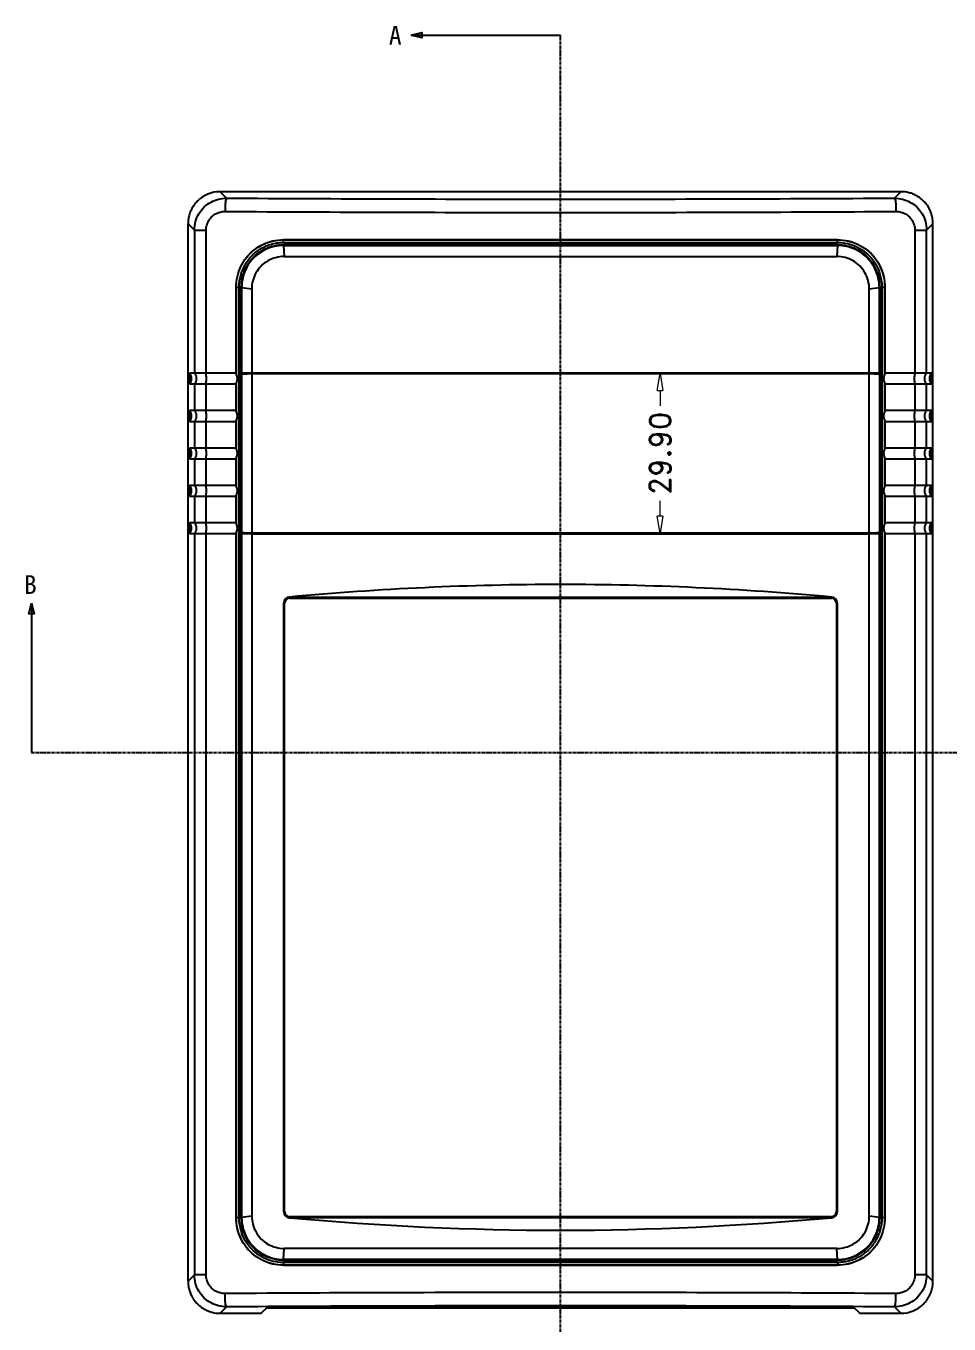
# Model space of a CAD drawing. Header units: inches. Extents: x 1964 to 3446, y -1690 to -1141.
# Drawn here: x 3143.9 to 3316.8, y -1471 to -1228 of the extents above; entities that cross this region are included whole.
import ezdxf

# ---------------------------------------------------------------- set-up
doc = ezdxf.new("R2010")
doc.units = ezdxf.units.IN
doc.header["$MEASUREMENT"] = 0
doc.linetypes.add('PHANTOM', pattern=[0.8, 0.45, -0.05, 0.1, -0.05, 0.1, -0.05])
doc.layers.get('0').update_dxf_attribs({"linetype": 'CONTINUOUS'})
doc.layers.get('Defpoints').update_dxf_attribs({"linetype": 'CONTINUOUS'})
doc.layers.add('DEFAULT_3', color=7, linetype='PHANTOM')
doc.layers.add('dim', color=3, linetype='CONTINUOUS', lineweight=9)
doc.styles.add('ROMAND', font='romand.shx', dxfattribs={"bigfont": 'gbcbig.shx'})
doc.dimstyles.new('YanXiu', dxfattribs={"dimtxt": 2.5, "dimasz": 2.2, "dimexe": 1, "dimexo": 0, "dimgap": 0.66, "dimtad": 0, "dimzin": 0, "dimdsep": 46, "dimtxsty": 'ROMAND', "dimblk": 'CLOSEDBLANK', "dimcen": 0, "dimclrd": 3, "dimclre": 3, "dimclrt": 7, "dimadec": 0, "dimazin": 0, "dimtfac": 1, "dimtdec": 4, "dimtofl": 0, "dimtmove": 0, "dimatfit": 3, "dimldrblk": 'CLOSEDBLANK', "dimfxl": 0, "dimtolj": 1, "dimtzin": 0, "dimlwd": 0, "dimlwe": 0, "dimarcsym": 0})

# ---------------------------------------------------------------- blocks, each defined once
blk = doc.blocks.new('_ClosedBlank')
at = {"color": 0, "linetype": 'ByBlock', "lineweight": -2}
for p, q in [((-1, 0.167), (0, 0)), ((-1, 0.167), (-1, -0.167)), ((0, 0), (-1, -0.167))]:
    blk.add_line(p, q, dxfattribs=at)
blk = doc.blocks.new('*D40')
at = {"layer": 'Defpoints', "color": 0}
for p in [(3272.91, -1293.05), (3262.65, -1322.95), (3272.91, -1322.95)]:
    blk.add_point(p, dxfattribs=at)
at = {"layer": 'dim', "color": 3, "lineweight": 5}
for p, q in [((3272.91, -1293.05), (3261.85, -1293.05)), ((3262.65, -1296.25), (3262.65, -1299.1)), ((3262.65, -1319.75), (3262.65, -1316.89)), ((3272.91, -1322.95), (3261.85, -1322.95))]:
    blk.add_line(p, q, dxfattribs=at)
at = {"layer": 'dim', "color": 3, "lineweight": 5, "xscale": 3.2, "yscale": 3.2, "zscale": 3.2}
for p, rotation in [((3262.65, -1293.05), 90), ((3262.65, -1322.95), 270)]:
    blk.add_blockref('_ClosedBlank', p, dxfattribs=dict(at, rotation=rotation))
at = {"layer": 'dim', "color": 7, "insert": (3262.65, -1308), "char_height": 4, "attachment_point": 5, "rotation": 90, "style": 'ROMAND'}
blk.add_mtext('29.90', dxfattribs=at)

msp = doc.modelspace()

# ---------------------------------------------------------------- linework, layer by layer
at = {"color": 7, "linetype": 'Continuous'}
for p, q in [((3216.056, -1229.719), (3243.996, -1229.719)), ((3307.755, -1258.996), (3180.238, -1258.996)), ((3180.238, -1258.996), (3181.446, -1260.204)), ((3306.547, -1260.204), (3307.755, -1258.996)), ((3175.432, -1266.173), (3174.246, -1264.988)), ((3174.246, -1462.996), (3174.246, -1264.996)), ((3175.432, -1266.173), (3177.627, -1266.173)), ((3175.432, -1266.173), (3175.432, -1292.996)), ((3177.627, -1292.996), (3177.627, -1266.173)), ((3310.366, -1266.173), (3312.561, -1266.173)), ((3310.366, -1266.173), (3310.366, -1292.996)), ((3313.746, -1264.988), (3312.561, -1266.173)), ((3312.561, -1292.996), (3312.561, -1266.173)), ((3313.746, -1463.004), (3313.746, -1264.988)), ((3192.103, -1268.011), (3192.094, -1267.996)), ((3243.995, -1267.996), (3192.096, -1267.996)), ((3192.103, -1268.011), (3243.995, -1268.011)), ((3192.142, -1268.503), (3295.851, -1268.503)), ((3295.897, -1267.996), (3243.995, -1267.996)), ((3243.995, -1268.011), (3295.89, -1268.011)), ((3295.899, -1267.996), (3295.89, -1268.011)), ((3192.094, -1268.996), (3192.142, -1268.907)), ((3192.094, -1268.996), (3243.995, -1268.996)), ((3192.094, -1268.996), (3192.128, -1269.084)), ((3192.128, -1269.084), (3243.995, -1269.084)), ((3192.128, -1269.084), (3192.228, -1271.148)), ((3243.995, -1268.908), (3192.14, -1268.908)), ((3295.853, -1268.908), (3243.995, -1268.908)), ((3243.995, -1268.996), (3295.899, -1268.996)), ((3243.995, -1269.084), (3295.865, -1269.084)), ((3295.865, -1269.084), (3295.765, -1271.148)), ((3295.851, -1268.907), (3295.899, -1268.996)), ((3295.865, -1269.084), (3295.899, -1268.996)), ((3192.233, -1271.148), (3295.76, -1271.148)), ((3183.246, -1276.884), (3183.806, -1276.884)), ((3183.246, -1292.996), (3183.246, -1276.884)), ((3183.271, -1276.884), (3183.271, -1293.096)), ((3183.806, -1451.107), (3183.806, -1276.884)), ((3184.213, -1276.884), (3184.246, -1276.884)), ((3184.213, -1322.996), (3184.213, -1276.884)), ((3184.28, -1276.973), (3184.246, -1276.884)), ((3186.163, -1277.237), (3184.28, -1276.973)), ((3184.28, -1276.973), (3184.28, -1292.978)), ((3186.163, -1277.237), (3186.163, -1292.959)), ((3303.713, -1276.973), (3301.823, -1277.238)), ((3301.823, -1292.959), (3301.823, -1277.238)), ((3303.746, -1276.884), (3303.713, -1276.973)), ((3303.713, -1292.979), (3303.713, -1276.973)), ((3303.746, -1276.884), (3303.78, -1276.884)), ((3303.78, -1276.884), (3303.78, -1322.996)), ((3304.187, -1276.884), (3304.746, -1276.884)), ((3304.187, -1276.884), (3304.187, -1451.107)), ((3304.722, -1293.096), (3304.722, -1276.884)), ((3304.746, -1276.884), (3304.746, -1292.996)), ((3183.246, -1292.996), (3174.509, -1292.996)), ((3174.509, -1294.996), (3183.246, -1294.996)), ((3175.432, -1294.996), (3175.432, -1299.996)), ((3177.627, -1299.996), (3177.627, -1294.996)), ((3183.246, -1299.996), (3183.246, -1294.996)), ((3183.271, -1294.895), (3183.271, -1300.096)), ((3184.213, -1293.178), (3184.28, -1293.125)), ((3186.163, -1292.996), (3184.28, -1292.996)), ((3184.28, -1293.125), (3184.28, -1322.867)), ((3186.387, -1292.996), (3186.163, -1292.996)), ((3186.613, -1292.96), (3186.164, -1292.959)), ((3186.17, -1293.046), (3186.17, -1322.946)), ((3187.513, -1292.996), (3186.387, -1292.996)), ((3187.513, -1293.046), (3187.513, -1292.96)), ((3300.48, -1293.046), (3300.48, -1292.961)), ((3301.606, -1292.996), (3300.48, -1292.996)), ((3301.823, -1292.959), (3301.376, -1292.96)), ((3301.823, -1292.996), (3301.606, -1292.996)), ((3303.713, -1292.996), (3301.823, -1292.996)), ((3301.823, -1322.946), (3301.823, -1293.046)), ((3303.78, -1293.178), (3303.713, -1293.125)), ((3303.713, -1293.125), (3303.713, -1322.867)), ((3304.722, -1300.096), (3304.722, -1294.895)), ((3313.484, -1292.996), (3304.746, -1292.996)), ((3304.746, -1294.996), (3313.484, -1294.996)), ((3304.746, -1294.996), (3304.746, -1299.996)), ((3310.366, -1294.996), (3310.366, -1299.996)), ((3312.561, -1299.996), (3312.561, -1294.996)), ((3183.246, -1299.996), (3174.509, -1299.996)), ((3313.484, -1299.996), (3304.746, -1299.996)), ((3174.509, -1301.996), (3183.246, -1301.996)), ((3175.432, -1301.996), (3175.432, -1306.996)), ((3177.627, -1306.996), (3177.627, -1301.996)), ((3183.246, -1306.996), (3183.246, -1301.996)), ((3183.271, -1301.896), (3183.271, -1307.096)), ((3304.722, -1307.096), (3304.722, -1301.896)), ((3304.746, -1301.996), (3313.484, -1301.996)), ((3304.746, -1301.996), (3304.746, -1306.996)), ((3310.366, -1301.996), (3310.366, -1306.996)), ((3312.561, -1306.996), (3312.561, -1301.996)), ((3183.246, -1306.996), (3174.509, -1306.996)), ((3313.484, -1306.996), (3304.746, -1306.996)), ((3174.509, -1308.996), (3183.246, -1308.996)), ((3175.432, -1308.996), (3175.432, -1313.996)), ((3177.627, -1313.996), (3177.627, -1308.996)), ((3183.246, -1313.996), (3183.246, -1308.996)), ((3183.271, -1308.896), (3183.271, -1314.096)), ((3304.722, -1314.096), (3304.722, -1308.896)), ((3304.746, -1308.996), (3304.746, -1313.996)), ((3304.746, -1308.996), (3313.484, -1308.996)), ((3310.366, -1308.996), (3310.366, -1313.996)), ((3312.561, -1313.996), (3312.561, -1308.996)), ((3183.246, -1313.996), (3174.509, -1313.996)), ((3313.484, -1313.996), (3304.746, -1313.996)), ((3174.509, -1315.996), (3183.246, -1315.996)), ((3175.432, -1315.996), (3175.432, -1320.996)), ((3177.627, -1320.996), (3177.627, -1315.996)), ((3183.246, -1320.996), (3183.246, -1315.996)), ((3183.271, -1315.896), (3183.271, -1321.096)), ((3304.722, -1321.096), (3304.722, -1315.896)), ((3304.746, -1315.996), (3304.746, -1320.996)), ((3304.746, -1315.996), (3313.484, -1315.996)), ((3310.366, -1315.996), (3310.366, -1320.996)), ((3312.561, -1320.996), (3312.561, -1315.996)), ((3183.246, -1320.996), (3174.509, -1320.996)), ((3313.484, -1320.996), (3304.746, -1320.996)), ((3174.509, -1322.996), (3183.246, -1322.996)), ((3175.432, -1322.996), (3175.432, -1461.818)), ((3177.627, -1461.818), (3177.627, -1322.996)), ((3183.246, -1451.107), (3183.246, -1322.996)), ((3183.271, -1322.896), (3183.271, -1451.107)), ((3184.28, -1322.867), (3184.213, -1322.814)), ((3184.213, -1323.004), (3184.28, -1323.004)), ((3184.213, -1451.107), (3184.213, -1323.004)), ((3184.278, -1322.996), (3186.169, -1322.996)), ((3184.278, -1323.022), (3184.282, -1451.019)), ((3186.166, -1323.032), (3186.615, -1323.031)), ((3186.169, -1322.996), (3186.387, -1322.996)), ((3186.169, -1323.022), (3186.172, -1450.754)), ((3186.387, -1322.996), (3187.513, -1322.996)), ((3187.513, -1322.946), (3187.513, -1323.031)), ((3243.996, -1322.996), (3187.513, -1322.996)), ((3187.513, -1323.031), (3243.996, -1323.031)), ((3300.48, -1322.996), (3243.996, -1322.996)), ((3243.996, -1323.031), (3300.48, -1323.031)), ((3300.48, -1323.031), (3300.48, -1322.946)), ((3300.48, -1322.995), (3301.606, -1322.996)), ((3301.376, -1323.031), (3301.823, -1323.032)), ((3301.606, -1322.996), (3301.823, -1322.996)), ((3301.823, -1322.996), (3303.713, -1322.996)), ((3301.823, -1450.754), (3301.823, -1323.022)), ((3303.713, -1322.867), (3303.78, -1322.814)), ((3303.713, -1323.004), (3303.78, -1323.004)), ((3303.713, -1451.019), (3303.713, -1323.022)), ((3303.78, -1323.004), (3303.78, -1451.107)), ((3304.722, -1451.107), (3304.722, -1322.896)), ((3304.746, -1322.996), (3304.746, -1451.107)), ((3304.746, -1322.996), (3313.484, -1322.996)), ((3310.366, -1322.996), (3310.366, -1461.818)), ((3312.561, -1461.818), (3312.561, -1322.996)), ((3144.915, -1336.056), (3144.915, -1363.996)), ((3192.16, -1335.996), (3192.335, -1335.996)), ((3192.16, -1449.996), (3192.16, -1335.996)), ((3192.335, -1449.996), (3192.335, -1335.996)), ((3193.246, -1334.891), (3294.746, -1334.891)), ((3193.246, -1335.084), (3193.246, -1334.891)), ((3193.246, -1335.084), (3294.746, -1335.084)), ((3294.746, -1334.891), (3294.746, -1335.084)), ((3295.658, -1335.996), (3295.658, -1449.996)), ((3295.658, -1335.996), (3295.833, -1335.996)), ((3295.833, -1335.996), (3295.833, -1449.996)), ((3184.282, -1451.019), (3186.172, -1450.754)), ((3192.335, -1449.996), (3192.16, -1449.996)), ((3193.246, -1451.1), (3193.246, -1450.908)), ((3294.746, -1450.908), (3193.246, -1450.908)), ((3294.746, -1450.908), (3294.746, -1451.1)), ((3295.833, -1449.996), (3295.658, -1449.996)), ((3301.823, -1450.754), (3303.713, -1451.019)), ((3183.806, -1451.107), (3183.246, -1451.107)), ((3184.246, -1451.107), (3184.213, -1451.107)), ((3184.246, -1451.107), (3184.28, -1451.019)), ((3294.746, -1451.1), (3193.246, -1451.1)), ((3303.713, -1451.019), (3303.746, -1451.107)), ((3303.78, -1451.107), (3303.746, -1451.107)), ((3304.746, -1451.107), (3304.187, -1451.107)), ((3192.128, -1458.907), (3192.228, -1456.842)), ((3295.76, -1456.843), (3192.233, -1456.843)), ((3295.865, -1458.908), (3295.765, -1456.843)), ((3192.128, -1458.908), (3192.094, -1458.996)), ((3192.094, -1458.996), (3243.995, -1458.996)), ((3192.142, -1459.084), (3192.094, -1458.996)), ((3192.094, -1459.996), (3192.103, -1459.98)), ((3192.096, -1459.996), (3243.995, -1459.996)), ((3243.995, -1459.981), (3192.103, -1459.98)), ((3243.995, -1458.907), (3192.128, -1458.908)), ((3192.14, -1459.084), (3243.995, -1459.084)), ((3295.851, -1459.488), (3192.142, -1459.488)), ((3295.865, -1458.908), (3243.995, -1458.907)), ((3243.995, -1458.996), (3295.899, -1458.996)), ((3243.995, -1459.084), (3295.853, -1459.084)), ((3295.89, -1459.98), (3243.995, -1459.981)), ((3243.995, -1459.996), (3295.897, -1459.996)), ((3295.899, -1458.996), (3295.851, -1459.084)), ((3295.899, -1458.996), (3295.865, -1458.908)), ((3295.89, -1459.98), (3295.899, -1459.996)), ((3174.246, -1463.004), (3175.432, -1461.818)), ((3177.627, -1461.818), (3175.432, -1461.818)), ((3312.561, -1461.818), (3310.366, -1461.818)), ((3312.561, -1461.818), (3313.746, -1463.004)), ((3181.446, -1467.788), (3180.238, -1468.996)), ((3189.109, -1467.83), (3187.944, -1468.996)), ((3300.049, -1468.996), (3298.884, -1467.83)), ((3307.755, -1468.996), (3306.547, -1467.788)), ((3180.238, -1468.996), (3188.023, -1468.996)), ((3188.023, -1468.996), (3188.023, -1468.917)), ((3188.94, -1468), (3299.053, -1468)), ((3299.97, -1468.996), (3299.97, -1468.917)), ((3299.97, -1468.996), (3307.755, -1468.996))]:
    msp.add_line(p, q, dxfattribs=at)
for points in [[(3216.056, -1229.719), (3218.056, -1229.219), (3218.056, -1230.219), (3216.056, -1229.719)], [(3144.915, -1336.056), (3145.415, -1338.056), (3144.415, -1338.056), (3144.915, -1336.056)]]:
    msp.add_lwpolyline(points, dxfattribs=at)
for centre, radius, start, end in [((3180.258, -1265), 6.016, 139.83238, 149.9603), ((3180.216, -1264.965), 5.961, 135.00714, 139.83836), ((3243.946, 9137.273), 10397.665, 269.6555934, 270.0002763), ((3244.115, 9114.536), 10374.928, 269.9993462, 270.3447845), ((3307.753, -1265.014), 6.018, 79.57564, 89.98131), ((3307.758, -1264.992), 5.996, 75.03335, 79.58564), ((3307.76, -1264.98), 5.984, 68.01235, 75.02313), ((3307.759, -1264.985), 5.989, 60.01416, 68.01891), ((3307.759, -1264.983), 5.987, 54.46997, 60.00443), ((3307.758, -1264.986), 5.99, 45.01644, 54.47806), ((3307.764, -1264.977), 5.979, 38.7324, 44.99932), ((3307.748, -1264.991), 6, 30.01472, 38.73932), ((3180.279, -1264.989), 6.032, 165.06718, 173.70279), ((3180.214, -1264.975), 5.966, 156.46257, 165.03782), ((3180.223, -1264.978), 5.975, 149.9748, 156.46851), ((3243.878, 9207.019), 10469.907, 269.6567826, 270.0006503), ((3244.047, 9229.918), 10492.806, 269.9997248, 270.342842), ((3307.759, -1264.983), 5.987, 22.67928, 30.00442), ((3307.777, -1264.976), 5.967, 14.96696, 22.68642), ((3307.716, -1264.989), 6.03, 5.8387, 14.93427), ((3180.325, -1264.996), 6.079, 173.6854, 179.99475), ((3307.667, -1264.996), 6.08, 0.00412, 5.85703), ((3173.457, -1293.996), 1.451, 316.44799, 43.55686), ((3174.381, -1293.996), 1.451, 316.4431, 43.55199), ((3180.971, -1293.614), 2.358, 12.6807, 15.19004), ((3180.919, -1294.365), 2.411, 344.8377, 347.29166), ((3307.021, -1293.613), 2.357, 164.8095, 167.31994), ((3307.075, -1294.365), 2.413, 192.70907, 195.16138), ((3313.612, -1293.996), 1.451, 136.4431, 223.55199), ((3314.536, -1293.996), 1.451, 136.44799, 223.55686), ((3173.457, -1300.996), 1.451, 316.44799, 43.55686), ((3174.381, -1300.996), 1.451, 316.4431, 43.55199), ((3180.971, -1300.614), 2.358, 12.6807, 15.19004), ((3307.021, -1300.613), 2.357, 164.8095, 167.31994), ((3313.612, -1300.996), 1.451, 136.4431, 223.55199), ((3314.536, -1300.996), 1.451, 136.44799, 223.55686), ((3180.919, -1301.365), 2.411, 344.8377, 347.29166), ((3307.075, -1301.365), 2.413, 192.70907, 195.16138), ((3173.457, -1307.996), 1.451, 316.44799, 43.55686), ((3174.381, -1307.996), 1.451, 316.4431, 43.55199), ((3180.971, -1307.614), 2.358, 12.6807, 15.19004), ((3307.021, -1307.613), 2.357, 164.8095, 167.31994), ((3313.612, -1307.996), 1.451, 136.4431, 223.55199), ((3314.536, -1307.996), 1.451, 136.44799, 223.55686), ((3180.919, -1308.365), 2.411, 344.8377, 347.29166), ((3307.075, -1308.365), 2.413, 192.70907, 195.16138), ((3173.457, -1314.996), 1.451, 316.44799, 43.55686), ((3174.381, -1314.996), 1.451, 316.4431, 43.55199), ((3180.971, -1314.614), 2.358, 12.6807, 15.19004), ((3307.021, -1314.613), 2.357, 164.8095, 167.31994), ((3313.612, -1314.996), 1.451, 136.4431, 223.55199), ((3314.536, -1314.996), 1.451, 136.44799, 223.55686), ((3180.919, -1315.365), 2.411, 344.8377, 347.29166), ((3307.075, -1315.365), 2.413, 192.70907, 195.16138), ((3173.457, -1321.996), 1.451, 316.44799, 43.55686), ((3174.381, -1321.996), 1.451, 316.4431, 43.55199), ((3180.971, -1321.614), 2.358, 12.6807, 15.19004), ((3307.021, -1321.613), 2.357, 164.8095, 167.31994), ((3313.612, -1321.996), 1.451, 136.4431, 223.55199), ((3314.536, -1321.996), 1.451, 136.44799, 223.55686), ((3180.919, -1322.365), 2.411, 344.8377, 347.29166), ((3307.075, -1322.365), 2.413, 192.70907, 195.16138), ((3193.265, -1335.996), 1.105, 90.93402, 180.00112), ((3193.246, -1335.996), 0.912, 90, 180), ((3294.728, -1335.996), 1.105, 359.99888, 89.06598), ((3294.746, -1335.996), 0.912, 0, 90), ((3193.265, -1449.996), 1.105, 179.99888, 269.06598), ((3193.246, -1449.996), 0.912, 180, 270), ((3294.746, -1449.996), 0.912, 270, 0), ((3294.728, -1449.996), 1.105, 270.93402, 0.00112), ((3180.326, -1462.995), 6.08, 180.00412, 185.85703), ((3307.668, -1462.995), 6.079, 353.6854, 359.99475), ((3180.277, -1463.002), 6.03, 185.8387, 194.93427), ((3180.216, -1463.015), 5.967, 194.96696, 202.68642), ((3180.234, -1463.008), 5.987, 202.67928, 210.00442), ((3243.946, -11957.909), 10492.806, 89.9997248, 90.342842), ((3244.115, -11935.01), 10469.907, 89.6567826, 90.0006502), ((3307.77, -1463.013), 5.975, 329.9748, 336.46851), ((3307.779, -1463.016), 5.966, 336.46257, 345.03782), ((3307.714, -1463.002), 6.032, 345.06718, 353.70279), ((3180.245, -1463.001), 6, 210.01472, 218.73932), ((3180.229, -1463.014), 5.979, 218.7324, 224.99932), ((3180.235, -1463.005), 5.99, 225.01644, 234.47806), ((3180.234, -1463.009), 5.987, 234.46997, 240.00443), ((3243.878, -11842.528), 10374.928, 89.9993462, 90.3447845), ((3244.047, -11865.265), 10397.665, 89.6555934, 90.0002763), ((3307.777, -1463.027), 5.961, 315.00714, 319.83836), ((3307.735, -1462.991), 6.016, 319.83238, 329.9603), ((3180.234, -1463.006), 5.989, 240.01416, 248.01891), ((3180.233, -1463.011), 5.984, 248.01235, 255.02313), ((3180.235, -1462.999), 5.996, 255.03335, 259.58564), ((3180.24, -1462.977), 6.018, 259.57564, 269.98131)]:
    msp.add_arc(centre, radius, start, end, dxfattribs=at)
for centre, major_axis, ratio, start_param, end_param in [((3180.255, -1265.004), (-4.254, 4.254), 0.9972647, 5.4991567, 6.2831853), ((3188.374, -727.293), (424.515, 484.838), 0.7675302, -2.2979001, -2.2977814), ((3244.01, 9255.109), (7427.231, 7828.687), 0.9536678, -2.3644672, -2.3642877), ((3299.389, -677.812), (434.508, -442.196), 0.9843187, -0.7805719, -0.7774992), ((3243.983, 9255.109), (7427.231, -7828.687), 0.9536678, -0.7773049, -0.7771255), ((3299.389, -676.732), (462.484, -528.203), 0.7675302, -0.8440318, -0.8439234), ((3244.01, -11871.1), (7427.231, -7828.687), 0.9536678, 2.3642877, 2.3644672), ((3243.983, -11871.1), (7427.231, 7828.687), 0.9536678, 0.7771255, 0.7773049), ((3243.996, -1884.553), (-126.824, 537.233), 1, -0.2318238, -0.1397554), ((3243.996, -1884.553), (0, 552), 1, -0.0920684, 0), ((3243.996, -901.438), (0, 552), 1, -3.2336611, -3.0495242), ((3243.996, -1496.3), (546, 0), 0.0524078, 1.4701003, 1.6714924), ((3307.738, -1462.987), (4.254, -4.254), 0.9972647, 5.4991567, 6.2831853)]:
    msp.add_ellipse(centre, major_axis=major_axis, ratio=ratio, start_param=start_param, end_param=end_param, dxfattribs=at)
for points, start_tangent, end_tangent in [([(3175.432, -1266.173), (3175.648, -1264.592), (3176.278, -1263.118), (3177.288, -1261.855), (3178.546, -1260.938), (3179.914, -1260.397), (3181.446, -1260.204)], (0.0012213, 0.9999993), (0.9999974, -0.0022938)), ([(3181.446, -1260.204), (3181.361, -1260.356), (3181.285, -1260.708), (3181.223, -1261.244), (3181.179, -1261.928), (3181.16, -1262.699)], (-0.9104003, -0.4137285), (-0.0059727, -0.9999822)), ([(3306.547, -1260.204), (3308.066, -1260.394), (3309.437, -1260.933), (3310.706, -1261.856), (3311.718, -1263.123), (3312.344, -1264.585), (3312.561, -1266.173)], (0.9999974, 0.0022937), (0.0012213, -0.9999993)), ([(3306.547, -1260.204), (3306.632, -1260.356), (3306.708, -1260.708), (3306.77, -1261.244), (3306.814, -1261.928), (3306.833, -1262.7)], (0.9103987, -0.4137321), (0.0059482, -0.9999823)), ([(3177.627, -1266.173), (3177.747, -1265.28), (3178.095, -1264.441), (3178.654, -1263.716), (3179.395, -1263.16), (3180.245, -1262.817), (3181.16, -1262.7)], (0.0001585, 1), (0.9999834, -0.0057699)), ([(3306.833, -1262.7), (3307.749, -1262.817), (3308.603, -1263.162), (3309.345, -1263.721), (3309.903, -1264.45), (3310.248, -1265.289), (3310.366, -1266.173)], (0.9999834, 0.0057698), (0.0001584, -1)), ([(3183.246, -1276.884), (3183.473, -1274.882), (3184.13, -1272.998), (3185.181, -1271.309), (3186.585, -1269.909), (3188.266, -1268.865), (3190.128, -1268.218), (3192.096, -1267.996)], (0, 1), (1, -0.0000004)), ([(3183.271, -1276.884), (3183.497, -1274.873), (3184.152, -1272.992), (3185.196, -1271.324), (3186.576, -1269.94), (3188.236, -1268.893), (3190.105, -1268.237), (3192.103, -1268.011)], (0.0001739, 1), (1, 0.0001861)), ([(3183.806, -1276.884), (3183.865, -1275.874), (3184.045, -1274.872), (3184.342, -1273.9), (3184.751, -1272.977), (3185.266, -1272.116), (3185.88, -1271.323), (3186.588, -1270.609), (3187.374, -1269.989), (3188.219, -1269.474), (3189.126, -1269.061), (3190.092, -1268.756), (3191.102, -1268.567), (3192.142, -1268.503)], (0.0000002, 1), (1, 0.0000065)), ([(3192.142, -1268.503), (3192.137, -1268.282), (3192.123, -1268.105), (3192.103, -1268.011)], (-0.0000003, 1), (-0.4718725, 0.8816668)), ([(3295.851, -1268.503), (3295.856, -1268.282), (3295.87, -1268.105), (3295.89, -1268.011)], (-0.0000041, 1), (0.4719141, 0.8816445)), ([(3295.851, -1268.503), (3297.259, -1268.621), (3299.058, -1269.138), (3300.792, -1270.114), (3302.224, -1271.452), (3303.184, -1272.868), (3303.895, -1274.676), (3304.187, -1276.884)], (0.997764, 0.0668352), (0.0343783, -0.9994089)), ([(3295.89, -1268.011), (3297.893, -1268.238), (3299.765, -1268.897), (3301.426, -1269.947), (3302.803, -1271.333), (3303.845, -1273), (3304.497, -1274.879), (3304.722, -1276.884)], (1, -0.0001879), (0.0001715, -1)), ([(3295.897, -1267.996), (3297.892, -1268.224), (3299.769, -1268.885), (3301.452, -1269.943), (3302.847, -1271.354), (3303.883, -1273.043), (3304.526, -1274.913), (3304.746, -1276.884)], (1, 0.0000005), (0, -1)), ([(3184.213, -1276.884), (3184.418, -1275.087), (3185.007, -1273.393), (3185.951, -1271.874), (3187.212, -1270.616), (3188.721, -1269.684), (3190.388, -1269.107), (3192.14, -1268.908)], (0, 1), (1, -0.0000004)), ([(3192.094, -1268.996), (3190.422, -1269.173), (3188.796, -1269.713), (3187.294, -1270.62), (3186.028, -1271.85), (3185.059, -1273.359), (3184.431, -1275.162), (3184.246, -1276.884)], (-0.9999996, -0.0008422), (-0.0002057, -1)), ([(3192.128, -1269.084), (3190.35, -1269.285), (3188.683, -1269.872), (3187.197, -1270.812), (3185.965, -1272.058), (3185.044, -1273.549), (3184.474, -1275.21), (3184.28, -1276.972)], (-1, -0.0000149), (-0.0000091, -1)), ([(3295.853, -1268.908), (3297.637, -1269.113), (3299.321, -1269.706), (3300.831, -1270.655), (3302.08, -1271.924), (3303.007, -1273.442), (3303.582, -1275.119), (3303.78, -1276.884)], (1, 0.0000005), (0, -1)), ([(3303.713, -1276.973), (3303.514, -1275.186), (3302.931, -1273.511), (3301.995, -1272.017), (3300.755, -1270.779), (3299.272, -1269.853), (3297.619, -1269.28), (3295.865, -1269.084)], (-0.0000016, 1), (-1, 0.0000137)), ([(3303.746, -1276.884), (3303.559, -1275.152), (3302.989, -1273.474), (3302.049, -1271.955), (3300.792, -1270.694), (3299.28, -1269.752), (3297.61, -1269.182), (3295.899, -1268.996)], (-0.0002768, 1), (-0.9999998, 0.0006311)), ([(3192.233, -1271.148), (3190.652, -1271.352), (3189.182, -1271.958), (3187.916, -1272.931), (3186.958, -1274.206), (3186.366, -1275.674), (3186.166, -1277.238)], (-0.9999733, 0.0073121), (0.007272, -0.9999736)), ([(3301.823, -1277.238), (3301.622, -1275.655), (3301.02, -1274.179), (3300.053, -1272.907), (3298.784, -1271.944), (3297.323, -1271.348), (3295.76, -1271.148)], (0.0077464, 0.99997), (-0.9999766, -0.0068414)), ([(3174.509, -1292.996), (3174.493, -1293.047), (3174.478, -1293.197), (3174.466, -1293.447), (3174.458, -1293.8), (3174.458, -1294.194), (3174.466, -1294.546), (3174.478, -1294.795), (3174.493, -1294.944), (3174.509, -1294.996)], (-1, 0), (1, 0)), ([(3177.676, -1293.996), (3177.67, -1293.632), (3177.654, -1293.291), (3177.627, -1292.996)], (0, 1), (-0.1141734, 0.9934608)), ([(3177.627, -1294.996), (3177.654, -1294.7), (3177.67, -1294.36), (3177.676, -1293.996)], (0.1141734, 0.9934608), (0, 1)), ([(3183.497, -1293.996), (3183.454, -1293.688), (3183.359, -1293.385), (3183.271, -1293.096)], (0, 1), (-0.2205168, 0.9753832)), ([(3183.271, -1294.895), (3183.359, -1294.608), (3183.454, -1294.305), (3183.497, -1293.996)], (0.2205168, 0.9753832), (0, 1)), ([(3186.163, -1292.959), (3185.536, -1292.97), (3184.908, -1292.97), (3184.28, -1292.978)], (-0.9999293, -0.0118887), (-0.9999634, -0.0085523)), ([(3186.17, -1293.046), (3205.406, -1293.046), (3224.689, -1293.046), (3243.996, -1293.046)], (1, 0.0000206), (1, -0.0000013)), ([(3187.513, -1292.96), (3187.063, -1292.96), (3186.613, -1292.96)], (-1, -0.0002701), (-0.9999992, 0.0012951)), ([(3187.513, -1292.961), (3203.198, -1292.961), (3217.26, -1292.961), (3229.999, -1292.961), (3242.245, -1292.961), (3243.996, -1292.961)], (1, 0.0000011), (1, -0.0000071)), ([(3243.996, -1292.996), (3242.92, -1292.996), (3237.942, -1292.996), (3232.399, -1292.996), (3226.856, -1292.996), (3220.995, -1292.996), (3215.135, -1292.995), (3208.6, -1292.996), (3202.069, -1292.996), (3194.787, -1292.996), (3187.513, -1292.996)], (-1, -0.0000983), (-1, -0.0000077)), ([(3243.996, -1292.961), (3252.257, -1292.961), (3262.252, -1292.961), (3273.729, -1292.961), (3286.464, -1292.961), (3300.48, -1292.961)], (1, -0.0000071), (1, -0.0000004)), ([(3300.48, -1292.996), (3294.05, -1292.996), (3287.614, -1292.996), (3281.792, -1292.996), (3275.966, -1292.996), (3270.698, -1292.996), (3265.427, -1292.996), (3260.82, -1292.996), (3256.212, -1292.995), (3252.055, -1292.996), (3247.898, -1292.995), (3243.996, -1292.996)], (-1, 0.000007), (-1, -0.0000983)), ([(3243.996, -1293.046), (3263.303, -1293.046), (3282.587, -1293.046), (3301.823, -1293.046)], (1, 0.0000013), (1, -0.0000206)), ([(3301.376, -1292.96), (3300.928, -1292.96), (3300.48, -1292.961)], (-0.999999, -0.001407), (-1, 0.000021)), ([(3304.722, -1293.096), (3304.634, -1293.384), (3304.539, -1293.687), (3304.496, -1293.996)], (-0.2205168, -0.9753832), (0, -1)), ([(3304.496, -1293.996), (3304.539, -1294.303), (3304.634, -1294.606), (3304.722, -1294.895)], (0, -1), (0.2205168, -0.9753832)), ([(3310.317, -1293.996), (3310.323, -1293.632), (3310.339, -1293.291), (3310.366, -1292.996)], (0, 1), (0.1141734, 0.9934608)), ([(3310.366, -1294.996), (3310.339, -1294.7), (3310.323, -1294.36), (3310.317, -1293.996)], (-0.1141734, 0.9934608), (0, 1)), ([(3313.484, -1294.996), (3313.5, -1294.944), (3313.515, -1294.794), (3313.527, -1294.545), (3313.535, -1294.192), (3313.535, -1293.798), (3313.527, -1293.445), (3313.515, -1293.196), (3313.5, -1293.047), (3313.484, -1292.996)], (1, 0), (-1, 0)), ([(3174.509, -1299.996), (3174.493, -1300.047), (3174.478, -1300.197), (3174.466, -1300.447), (3174.458, -1300.8), (3174.458, -1301.194), (3174.466, -1301.546), (3174.478, -1301.795), (3174.493, -1301.944), (3174.509, -1301.996)], (-1, 0), (1, 0)), ([(3177.676, -1300.996), (3177.67, -1300.632), (3177.654, -1300.291), (3177.627, -1299.996)], (0, 1), (-0.1141734, 0.9934608)), ([(3183.497, -1300.996), (3183.454, -1300.688), (3183.359, -1300.385), (3183.271, -1300.096)], (0, 1), (-0.2205168, 0.9753832)), ([(3304.722, -1300.096), (3304.634, -1300.384), (3304.539, -1300.687), (3304.496, -1300.996)], (-0.2205174, -0.975383), (0, -1)), ([(3310.317, -1300.996), (3310.323, -1300.632), (3310.339, -1300.291), (3310.366, -1299.996)], (0, 1), (0.1141734, 0.9934608)), ([(3313.484, -1301.996), (3313.5, -1301.944), (3313.515, -1301.794), (3313.527, -1301.545), (3313.535, -1301.192), (3313.535, -1300.798), (3313.527, -1300.445), (3313.515, -1300.196), (3313.5, -1300.047), (3313.484, -1299.996)], (1, 0), (-1, 0)), ([(3177.627, -1301.996), (3177.654, -1301.7), (3177.67, -1301.36), (3177.676, -1300.996)], (0.1141734, 0.9934608), (0, 1)), ([(3183.271, -1301.896), (3183.359, -1301.608), (3183.454, -1301.305), (3183.497, -1300.996)], (0.220518, 0.9753829), (0, 1)), ([(3304.496, -1300.996), (3304.539, -1301.303), (3304.634, -1301.606), (3304.722, -1301.896)], (0, -1), (0.2205174, -0.975383)), ([(3310.366, -1301.996), (3310.339, -1301.7), (3310.323, -1301.36), (3310.317, -1300.996)], (-0.1141734, 0.9934608), (0, 1)), ([(3174.509, -1306.996), (3174.493, -1307.047), (3174.478, -1307.197), (3174.466, -1307.447), (3174.458, -1307.8), (3174.458, -1308.194), (3174.466, -1308.546), (3174.478, -1308.795), (3174.493, -1308.944), (3174.509, -1308.996)], (-1, 0), (1, 0)), ([(3177.676, -1307.996), (3177.67, -1307.632), (3177.654, -1307.291), (3177.627, -1306.996)], (0, 1), (-0.1141734, 0.9934608)), ([(3183.497, -1307.996), (3183.454, -1307.688), (3183.359, -1307.385), (3183.271, -1307.096)], (0, 1), (-0.2205168, 0.9753832)), ([(3304.722, -1307.096), (3304.634, -1307.384), (3304.539, -1307.687), (3304.496, -1307.996)], (-0.2205168, -0.9753832), (0, -1)), ([(3310.317, -1307.996), (3310.323, -1307.632), (3310.339, -1307.291), (3310.366, -1306.996)], (0, 1), (0.1141734, 0.9934608)), ([(3313.484, -1308.996), (3313.5, -1308.944), (3313.515, -1308.794), (3313.527, -1308.545), (3313.535, -1308.192), (3313.535, -1307.798), (3313.527, -1307.445), (3313.515, -1307.196), (3313.5, -1307.047), (3313.484, -1306.996)], (1, 0), (-1, 0)), ([(3177.627, -1308.996), (3177.654, -1308.7), (3177.67, -1308.36), (3177.676, -1307.996)], (0.1141734, 0.9934608), (0, 1)), ([(3183.271, -1308.896), (3183.359, -1308.608), (3183.454, -1308.305), (3183.497, -1307.996)], (0.220518, 0.9753829), (0, 1)), ([(3304.496, -1307.996), (3304.539, -1308.303), (3304.634, -1308.606), (3304.722, -1308.896)], (0, -1), (0.2205168, -0.9753832)), ([(3310.366, -1308.996), (3310.339, -1308.7), (3310.323, -1308.36), (3310.317, -1307.996)], (-0.1141734, 0.9934608), (0, 1)), ([(3174.509, -1313.996), (3174.493, -1314.047), (3174.478, -1314.197), (3174.466, -1314.447), (3174.458, -1314.8), (3174.458, -1315.194), (3174.466, -1315.546), (3174.478, -1315.795), (3174.493, -1315.944), (3174.509, -1315.996)], (-1, 0), (1, 0)), ([(3177.676, -1314.996), (3177.67, -1314.632), (3177.654, -1314.291), (3177.627, -1313.996)], (0, 1), (-0.1141734, 0.9934608)), ([(3183.497, -1314.996), (3183.454, -1314.688), (3183.359, -1314.385), (3183.271, -1314.096)], (0, 1), (-0.2205168, 0.9753832)), ([(3304.722, -1314.096), (3304.634, -1314.384), (3304.539, -1314.687), (3304.496, -1314.996)], (-0.2205168, -0.9753832), (0, -1)), ([(3310.317, -1314.996), (3310.323, -1314.632), (3310.339, -1314.291), (3310.366, -1313.996)], (0, 1), (0.1141734, 0.9934608)), ([(3313.484, -1315.996), (3313.5, -1315.944), (3313.515, -1315.794), (3313.527, -1315.545), (3313.535, -1315.192), (3313.535, -1314.798), (3313.527, -1314.445), (3313.515, -1314.196), (3313.5, -1314.047), (3313.484, -1313.996)], (1, 0), (-1, 0)), ([(3177.627, -1315.996), (3177.654, -1315.7), (3177.67, -1315.36), (3177.676, -1314.996)], (0.1141734, 0.9934608), (0, 1)), ([(3183.271, -1315.896), (3183.359, -1315.608), (3183.454, -1315.305), (3183.497, -1314.996)], (0.220518, 0.9753829), (0, 1)), ([(3304.496, -1314.996), (3304.539, -1315.303), (3304.634, -1315.606), (3304.722, -1315.896)], (0, -1), (0.2205168, -0.9753832)), ([(3310.366, -1315.996), (3310.339, -1315.7), (3310.323, -1315.36), (3310.317, -1314.996)], (-0.1141734, 0.9934608), (0, 1)), ([(3174.509, -1320.996), (3174.493, -1321.047), (3174.478, -1321.197), (3174.466, -1321.447), (3174.458, -1321.8), (3174.458, -1322.194), (3174.466, -1322.546), (3174.478, -1322.795), (3174.493, -1322.944), (3174.509, -1322.996)], (-1, 0), (1, 0)), ([(3177.676, -1321.996), (3177.67, -1321.632), (3177.654, -1321.291), (3177.627, -1320.996)], (0, 1), (-0.1141734, 0.9934608)), ([(3177.627, -1322.996), (3177.654, -1322.7), (3177.67, -1322.36), (3177.676, -1321.996)], (0.1141734, 0.9934608), (0, 1)), ([(3183.497, -1321.996), (3183.454, -1321.688), (3183.359, -1321.385), (3183.271, -1321.096)], (0, 1), (-0.2205168, 0.9753832)), ([(3183.271, -1322.896), (3183.359, -1322.608), (3183.454, -1322.305), (3183.497, -1321.996)], (0.220518, 0.9753829), (0, 1)), ([(3304.722, -1321.096), (3304.634, -1321.384), (3304.539, -1321.687), (3304.496, -1321.996)], (-0.2205168, -0.9753832), (0, -1)), ([(3304.496, -1321.996), (3304.539, -1322.303), (3304.634, -1322.606), (3304.722, -1322.896)], (0, -1), (0.2205168, -0.9753832)), ([(3310.317, -1321.996), (3310.323, -1321.632), (3310.339, -1321.291), (3310.366, -1320.996)], (0, 1), (0.1141734, 0.9934608)), ([(3310.366, -1322.996), (3310.339, -1322.7), (3310.323, -1322.36), (3310.317, -1321.996)], (-0.1141734, 0.9934608), (0, 1)), ([(3313.484, -1322.996), (3313.5, -1322.944), (3313.515, -1322.794), (3313.527, -1322.545), (3313.535, -1322.192), (3313.535, -1321.798), (3313.527, -1321.445), (3313.515, -1321.196), (3313.5, -1321.047), (3313.484, -1320.996)], (1, 0), (-1, 0)), ([(3184.278, -1323.022), (3184.909, -1323.022), (3185.537, -1323.022), (3186.169, -1323.022)], (0.9999615, -0.0087732), (0.9999299, -0.0118395)), ([(3243.996, -1322.946), (3224.689, -1322.946), (3205.406, -1322.946), (3186.17, -1322.946)], (-1, -0.0000013), (-1, 0.0000206)), ([(3186.615, -1323.031), (3187.064, -1323.031), (3187.513, -1323.031)], (0.999999, 0.0014109), (1, -0.000021)), ([(3301.823, -1322.946), (3282.587, -1322.946), (3263.303, -1322.946), (3243.996, -1322.946)], (-1, -0.0000206), (-1, 0.0000013)), ([(3300.48, -1323.031), (3300.928, -1323.031), (3301.376, -1323.031)], (1, 0.0002701), (0.9999992, -0.0012881)), ([(3301.823, -1323.022), (3302.453, -1323.022), (3303.083, -1323.022), (3303.713, -1323.022)], (0.9999292, 0.0118994), (0.9999634, 0.0085518)), ([(3186.17, -1450.754), (3186.371, -1452.336), (3186.973, -1453.812), (3187.94, -1455.085), (3189.209, -1456.048), (3190.67, -1456.644), (3192.233, -1456.843)], (-0.0077414, -0.99997), (0.9999766, 0.0068443)), ([(3295.76, -1456.843), (3297.341, -1456.64), (3298.811, -1456.033), (3300.077, -1455.061), (3301.035, -1453.786), (3301.627, -1452.318), (3301.823, -1450.754)], (0.9999733, -0.007312), (-0.0072739, 0.9999735)), ([(3192.096, -1459.996), (3190.101, -1459.767), (3188.224, -1459.106), (3186.541, -1458.048), (3185.146, -1456.637), (3184.11, -1454.949), (3183.467, -1453.079), (3183.246, -1451.107)], (-1, -0.0000004), (0, 1)), ([(3192.103, -1459.98), (3190.1, -1459.753), (3188.228, -1459.094), (3186.567, -1458.045), (3185.19, -1456.659), (3184.148, -1454.991), (3183.496, -1453.113), (3183.271, -1451.107)], (-1, 0.0001879), (-0.0001715, 1)), ([(3192.142, -1459.488), (3190.734, -1459.37), (3188.935, -1458.854), (3187.201, -1457.878), (3185.769, -1456.539), (3184.809, -1455.124), (3184.098, -1453.315), (3183.806, -1451.107)], (-0.997764, -0.0668352), (-0.0343783, 0.9994089)), ([(3192.14, -1459.084), (3190.356, -1458.878), (3188.672, -1458.285), (3187.162, -1457.337), (3185.913, -1456.068), (3184.986, -1454.55), (3184.411, -1452.872), (3184.213, -1451.107)], (-1, -0.0000004), (0, 1)), ([(3184.246, -1451.107), (3184.434, -1452.839), (3185.004, -1454.517), (3185.944, -1456.036), (3187.201, -1457.298), (3188.713, -1458.239), (3190.383, -1458.81), (3192.094, -1458.996)], (0.0002738, -1), (0.9999998, -0.0006311)), ([(3184.28, -1451.019), (3184.481, -1452.81), (3185.066, -1454.489), (3186.006, -1455.984), (3187.249, -1457.221), (3188.732, -1458.144), (3190.381, -1458.714), (3192.128, -1458.908)], (-0.0000055, -1), (1, -0.0000137)), ([(3304.187, -1451.107), (3304.128, -1452.117), (3303.948, -1453.12), (3303.651, -1454.092), (3303.242, -1455.014), (3302.727, -1455.876), (3302.113, -1456.668), (3301.405, -1457.382), (3300.619, -1458.002), (3299.774, -1458.518), (3298.867, -1458.931), (3297.901, -1459.236), (3296.891, -1459.424), (3295.851, -1459.488)], (-0.0000002, -1), (-1, -0.0000065)), ([(3303.78, -1451.107), (3303.575, -1452.905), (3302.986, -1454.599), (3302.042, -1456.118), (3300.781, -1457.375), (3299.272, -1458.307), (3297.605, -1458.885), (3295.853, -1459.084)], (0, -1), (-1, 0.0000005)), ([(3295.865, -1458.908), (3297.643, -1458.706), (3299.31, -1458.12), (3300.796, -1457.179), (3302.028, -1455.933), (3302.949, -1454.442), (3303.519, -1452.781), (3303.713, -1451.019)], (1, 0.0000149), (-0.0000001, 1)), ([(3304.722, -1451.107), (3304.496, -1453.118), (3303.841, -1454.999), (3302.797, -1456.667), (3301.417, -1458.051), (3299.757, -1459.098), (3297.888, -1459.754), (3295.89, -1459.98)], (-0.0001739, -1), (-1, -0.0001861)), ([(3304.746, -1451.107), (3304.52, -1453.109), (3303.863, -1454.993), (3302.812, -1456.682), (3301.408, -1458.083), (3299.727, -1459.126), (3297.865, -1459.773), (3295.897, -1459.996)], (0, -1), (-1, 0.0000005)), ([(3295.899, -1458.996), (3297.571, -1458.818), (3299.197, -1458.278), (3300.699, -1457.371), (3301.965, -1456.142), (3302.934, -1454.632), (3303.562, -1452.829), (3303.746, -1451.107)], (0.9999996, 0.0008422), (0.0002018, 1)), ([(3192.142, -1459.488), (3192.137, -1459.709), (3192.123, -1459.886), (3192.103, -1459.98)], (0, -1), (-0.471914, -0.8816446)), ([(3295.851, -1459.488), (3295.856, -1459.709), (3295.87, -1459.886), (3295.89, -1459.98)], (0.0000003, -1), (0.4718726, -0.8816668)), ([(3181.446, -1467.788), (3179.927, -1467.597), (3178.556, -1467.058), (3177.287, -1466.135), (3176.275, -1464.869), (3175.649, -1463.406), (3175.432, -1461.818)], (-0.9999974, -0.0022937), (-0.0012213, 0.9999993)), ([(3181.16, -1465.291), (3180.244, -1465.175), (3179.39, -1464.829), (3178.648, -1464.27), (3178.09, -1463.541), (3177.745, -1462.702), (3177.627, -1461.818)], (-0.9999834, -0.0057698), (-0.0001584, 1)), ([(3312.561, -1461.818), (3312.345, -1463.399), (3311.715, -1464.873), (3310.705, -1466.136), (3309.447, -1467.053), (3308.079, -1467.594), (3306.547, -1467.788)], (-0.0012213, -0.9999993), (-0.9999974, 0.0022938)), ([(3310.366, -1461.818), (3310.246, -1462.711), (3309.898, -1463.55), (3309.339, -1464.276), (3308.598, -1464.831), (3307.748, -1465.175), (3306.833, -1465.291)], (-0.0001585, -1), (-0.9999834, 0.0057699)), ([(3181.446, -1467.788), (3181.361, -1467.636), (3181.285, -1467.284), (3181.223, -1466.748), (3181.179, -1466.063), (3181.16, -1465.291)], (-0.9103983, 0.413733), (-0.0059482, 0.9999823)), ([(3306.547, -1467.788), (3306.632, -1467.636), (3306.708, -1467.284), (3306.77, -1466.748), (3306.814, -1466.063), (3306.833, -1465.292)], (0.9104007, 0.4137277), (0.0059727, 0.9999822))]:
    msp.add_spline(points, degree=3, dxfattribs=dict(at, start_tangent=start_tangent, end_tangent=end_tangent))
at = {"layer": 'DEFAULT_3', "color": 7, "linetype": 'PHANTOM'}
for p, q in [((3243.996, -1498.272), (3243.996, -1229.719)), ((3144.915, -1363.996), (3343.078, -1363.996))]:
    msp.add_line(p, q, dxfattribs=at)

# ---------------------------------------------------------------- texts
at = {"color": 7, "linetype": 'Continuous', "char_height": 3.5, "width": 2.8, "attachment_point": 1}
for s, insert in [('A', (3211.856, -1227.969)), ('B', (3143.515, -1330.806))]:
    msp.add_mtext(s, dxfattribs=dict(at, insert=insert))

# ---------------------------------------------------------------- dimensions: what is measured, and where the dimension line sits
at = {"layer": 'dim'}
dim = msp.add_linear_dim(base=(3262.646, -1322.946), p1=(3272.91, -1293.046), p2=(3272.91, -1322.946), angle=90, dimstyle='YanXiu', override={"dimtxt": 4, "dimasz": 3.2, "dimexe": 0.7996, "dimgap": 0.7996}, dxfattribs=at)
dim.commit()
dim.dimension.update_dxf_attribs({"geometry": '*D40', "text_midpoint": (3262.646, -1307.996), "dimtype": 160})

doc.saveas('drawing.dxf')
